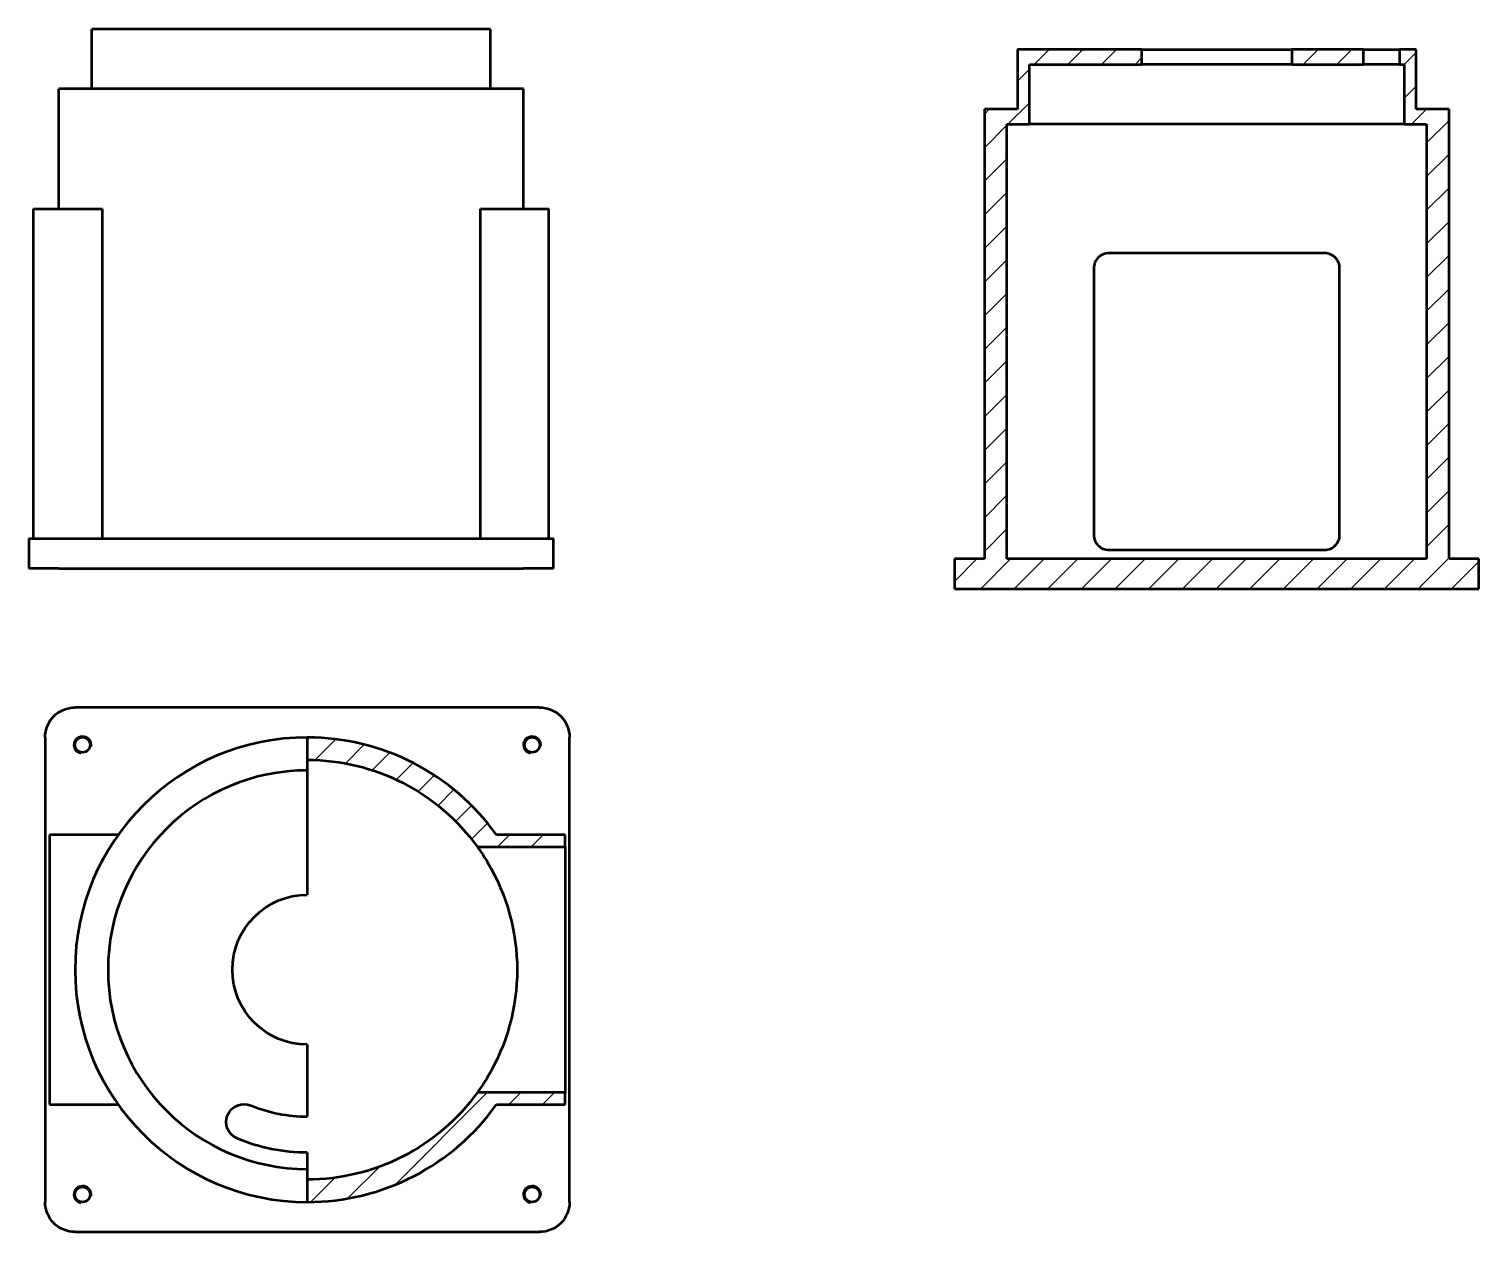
# Model space of a CAD drawing. Header units: millimetres. Extents: x 182 to 4445, y 53 to 1251.
# Drawn here: x 3477 to 4445, y 53 to 856 of the extents above.
import ezdxf

# ---------------------------------------------------------------- set-up
doc = ezdxf.new("R2010")
doc.units = ezdxf.units.MM
doc.layers.add('Hatch (ISO)', color=7, linetype='Continuous', lineweight=25, true_color=0xff0080)
doc.layers.add('Visible (ISO)', color=7, linetype='Continuous', lineweight=50)
doc.layers.add('Visible Narrow (ISO)', color=7, linetype='Continuous', lineweight=35)

msp = doc.modelspace()

# ---------------------------------------------------------------- linework, layer by layer
at = {"layer": 'Hatch (ISO)', "linetype": 'Continuous'}
for p, q in [((4148.17, 832.26), (4158.17, 842.26)), ((4170.62, 832.26), (4180.62, 842.26)), ((4193.07, 832.26), (4203.07, 842.26)), ((4327.78, 832.26), (4337.78, 842.26)), ((4350.23, 832.26), (4360.23, 842.26)), ((4215.53, 832.26), (4220.03, 836.77)), ((4395.03, 832.16), (4403.03, 840.16)), ((4137.03, 821.12), (4145.03, 829.12)), ((4395.03, 809.71), (4403.03, 817.71)), ((4130.62, 792.26), (4145.03, 806.67)), ((4115.03, 799.12), (4118.17, 802.26)), ((4400.03, 792.26), (4410.03, 802.26)), ((4410.03, 779.81), (4425.03, 794.81)), ((4115.03, 776.67), (4130.03, 791.67)), ((4115.03, 754.22), (4130.03, 769.22)), ((4410.03, 757.36), (4425.03, 772.36)), ((4115.03, 731.77), (4130.03, 746.77)), ((4410.03, 734.91), (4425.03, 749.91)), ((4410.03, 712.46), (4425.03, 727.46)), ((4115.03, 709.32), (4130.03, 724.32)), ((4115.03, 686.86), (4130.03, 701.86)), ((4410.03, 690.01), (4425.03, 705.01)), ((4115.03, 664.41), (4130.03, 679.41)), ((4410.03, 667.56), (4425.03, 682.56)), ((4410.03, 645.11), (4425.03, 660.11)), ((4115.03, 641.96), (4130.03, 656.96)), ((4115.03, 619.51), (4130.03, 634.51)), ((4410.03, 622.65), (4425.03, 637.65)), ((4115.03, 597.06), (4130.03, 612.06)), ((4410.03, 600.2), (4425.03, 615.2)), ((4410.03, 577.75), (4425.03, 592.75)), ((4115.03, 574.61), (4130.03, 589.61)), ((4115.03, 552.16), (4130.03, 567.16)), ((4410.03, 555.3), (4425.03, 570.3)), ((4115.03, 529.71), (4130.03, 544.71)), ((4410.03, 532.85), (4425.03, 547.85)), ((4410.03, 510.4), (4425.03, 525.4)), ((4115.03, 507.26), (4130.03, 522.26)), ((4095.03, 487.26), (4110.03, 502.26)), ((4112.48, 482.26), (4132.48, 502.26)), ((4134.93, 482.26), (4154.93, 502.26)), ((4157.38, 482.26), (4177.38, 502.26)), ((4179.83, 482.26), (4199.83, 502.26)), ((4202.29, 482.26), (4222.29, 502.26)), ((4224.74, 482.26), (4244.74, 502.26)), ((4247.19, 482.26), (4267.19, 502.26)), ((4269.64, 482.26), (4289.64, 502.26)), ((4292.09, 482.26), (4312.09, 502.26)), ((4314.54, 482.26), (4334.54, 502.26)), ((4336.99, 482.26), (4356.99, 502.26)), ((4359.44, 482.26), (4379.44, 502.26)), ((4381.89, 482.26), (4401.89, 502.26)), ((4404.34, 482.26), (4425.03, 502.95)), ((4426.79, 482.26), (4445.03, 500.5)), ((3668.14, 367.89), (3682.22, 381.97)), ((3688.36, 365.65), (3701.09, 378.39)), ((3706.29, 361.14), (3718.18, 373.03)), ((3722.41, 354.8), (3733.75, 366.15)), ((3736.96, 346.91), (3747.88, 357.83)), ((3750.13, 337.62), (3760.79, 348.29)), ((3761.98, 327.03), (3772.56, 337.6)), ((3772.56, 315.15), (3783.2, 325.79)), ((3790.05, 310.19), (3798.05, 318.19)), ((3812.5, 310.19), (3820.5, 318.19)), ((3834.95, 310.19), (3835.14, 310.39)), ((3722.09, 85.07), (3783.2, 146.19)), ((3797.65, 138.19), (3805.65, 146.19)), ((3820.1, 138.19), (3828.1, 146.19)), ((3690.45, 75.89), (3711.33, 96.77)), ((3665.43, 73.32), (3681.63, 89.52))]:
    msp.add_line(p, q, dxfattribs=at)
at = {"layer": 'Visible (ISO)'}
for p, q in [((3519.4, 815.84), (3519.4, 855.84)), ((3785.4, 855.84), (3519.4, 855.84)), ((3785.4, 815.84), (3785.4, 855.84)), ((4137.03, 842.26), (4137.03, 802.26)), ((4220.03, 842.26), (4137.03, 842.26)), ((4220.03, 842.26), (4320.03, 842.26)), ((4220.03, 832.26), (4220.03, 842.26)), ((4320.03, 842.26), (4320.03, 832.26)), ((4368.03, 842.26), (4320.03, 842.26)), ((4368.03, 842.26), (4382.75, 842.26)), ((4368.03, 832.26), (4368.03, 842.26)), ((4382.75, 842.26), (4392.03, 842.26)), ((4392.03, 842.26), (4392.03, 832.26)), ((4403.03, 842.26), (4392.03, 842.26)), ((4403.03, 802.26), (4403.03, 842.26)), ((4145.03, 832.26), (4220.03, 832.26)), ((4145.03, 792.26), (4145.03, 832.26)), ((4320.03, 832.26), (4220.03, 832.26)), ((4320.03, 832.26), (4368.03, 832.26)), ((4382.75, 832.26), (4368.03, 832.26)), ((4392.03, 832.26), (4382.75, 832.26)), ((4392.03, 832.26), (4395.03, 832.26)), ((4395.03, 832.26), (4395.03, 792.26)), ((3497.4, 735.84), (3497.4, 815.84)), ((3807.4, 815.84), (3497.4, 815.84)), ((3807.4, 735.84), (3807.4, 815.84)), ((4115.03, 802.26), (4115.03, 502.26)), ((4137.03, 802.26), (4115.03, 802.26)), ((4425.03, 802.26), (4403.03, 802.26)), ((4425.03, 502.26), (4425.03, 802.26)), ((4130.03, 792.26), (4145.03, 792.26)), ((4130.03, 502.26), (4130.03, 792.26)), ((4395.03, 792.26), (4145.03, 792.26)), ((4395.03, 792.26), (4410.03, 792.26)), ((4410.03, 792.26), (4410.03, 502.26)), ((3480.4, 735.84), (3526.21, 735.84)), ((3480.4, 515.84), (3480.4, 735.84)), ((3526.21, 735.84), (3526.21, 515.84)), ((3778.6, 515.84), (3778.6, 735.84)), ((3778.6, 735.84), (3824.4, 735.84)), ((3824.4, 515.84), (3824.4, 735.84)), ((4342.03, 706.26), (4198.03, 706.26)), ((4188.03, 696.26), (4188.03, 518.26)), ((4352.03, 518.26), (4352.03, 696.26)), ((3477.4, 515.84), (3477.4, 495.84)), ((3477.4, 515.84), (3497.4, 515.84)), ((3497.4, 515.84), (3807.4, 515.84)), ((3807.4, 515.84), (3827.4, 515.84)), ((3827.4, 495.84), (3827.4, 515.84)), ((4198.03, 508.26), (4342.03, 508.26)), ((3497.4, 495.84), (3477.4, 495.84)), ((3497.4, 495.84), (3807.4, 495.84)), ((3827.4, 495.84), (3807.4, 495.84)), ((4095.03, 502.26), (4095.03, 482.26)), ((4115.03, 502.26), (4095.03, 502.26)), ((4410.03, 502.26), (4130.03, 502.26)), ((4445.03, 502.26), (4425.03, 502.26)), ((4445.03, 482.26), (4445.03, 502.26)), ((4095.03, 482.26), (4445.03, 482.26)), ((3818.14, 403.19), (3508.14, 403.19)), ((3488.14, 383.19), (3488.14, 73.19)), ((3663.14, 383.19), (3663.14, 361.19)), ((3838.14, 73.19), (3838.14, 383.19)), ((3663.14, 361.19), (3663.14, 278.19)), ((3536.95, 318.19), (3491.14, 318.19)), ((3491.14, 318.19), (3491.14, 138.19)), ((3776.62, 310.19), (3835.14, 310.19)), ((3835.14, 318.19), (3789.34, 318.19)), ((3835.14, 310.19), (3835.14, 318.19)), ((3835.14, 310.19), (3835.14, 300.19)), ((3835.14, 300.19), (3835.14, 156.19)), ((3663.14, 178.19), (3663.14, 130.19)), ((3835.14, 156.19), (3835.14, 146.19)), ((3835.14, 146.19), (3776.62, 146.19)), ((3835.14, 138.19), (3835.14, 146.19)), ((3491.14, 138.19), (3536.95, 138.19)), ((3789.34, 138.19), (3835.14, 138.19)), ((3663.14, 106.19), (3663.14, 95.19)), ((3663.14, 95.19), (3663.14, 73.19)), ((3508.14, 53.19), (3818.14, 53.19))]:
    msp.add_line(p, q, dxfattribs=at)
for centre in [(3513.14, 378.19), (3813.14, 378.19), (3513.14, 78.19), (3813.14, 78.19)]:
    msp.add_circle(centre, 5.05, dxfattribs=at)
at = {"layer": 'Visible (ISO)', "extrusion": (0, 0, -1)}
for centre, radius, start, end in [((-3508.14, 383.19), 20, 0, 90), ((-3818.14, 383.19), 20, 90, 180), ((-3663.14, 228.19), 140, 90, 144.14653), ((-3663.14, 228.19), 140, 149.05028, 210.94972), ((-3663.14, 228.19), 50, 270, 90), ((-3663.14, 228.19), 140, 215.85347, 270), ((-3621.05, 126.56), 12, 292.5, 112.5), ((-3663.14, 228.19), 122, 270, 292.5), ((-3508.14, 73.19), 20, 270, 0), ((-3818.14, 73.19), 20, 180, 270)]:
    msp.add_arc(centre, radius, start, end, dxfattribs=at)
at = {"layer": 'Visible (ISO)'}
for radius, start, end in [(155, 90, 270), (155, 35.49593, 90), (133, 90, 270), (98, 247.5, 270), (155, 270, 324.50407)]:
    msp.add_arc((3663.14, 228.19), radius, start, end, dxfattribs=at)
for points, knots in [([(4198.03, 706.26), (4196.74, 706.26), (4195.36, 706), (4192.82, 704.9), (4191.65, 704.08), (4189.94, 702.25), (4189.24, 701.19), (4188.28, 698.82), (4188.03, 697.51), (4188.03, 696.26)], [1.616341, 1.616341, 1.616341, 1.616341, 2.068875, 2.068875, 2.521409, 2.521409, 2.897085, 2.897085, 3.272762, 3.272762, 3.272762, 3.272762]), ([(4352.03, 696.26), (4352.03, 697.51), (4351.78, 698.82), (4350.83, 701.19), (4350.12, 702.25), (4348.42, 704.08), (4347.25, 704.9), (4344.7, 706), (4343.33, 706.26), (4342.03, 706.26)], [0, 0, 0, 0, 0.375677, 0.375677, 0.751354, 0.751354, 1.203888, 1.203888, 1.656421, 1.656421, 1.656421, 1.656421]), ([(4188.03, 518.26), (4188.03, 517.01), (4188.28, 515.7), (4189.24, 513.33), (4189.94, 512.27), (4191.65, 510.44), (4192.82, 509.62), (4195.36, 508.52), (4196.74, 508.26), (4198.03, 508.26)], [3.272762, 3.272762, 3.272762, 3.272762, 3.648439, 3.648439, 4.024116, 4.024116, 4.47665, 4.47665, 4.929184, 4.929184, 4.929184, 4.929184]), ([(4342.03, 508.26), (4343.33, 508.26), (4344.7, 508.52), (4347.25, 509.62), (4348.42, 510.44), (4350.12, 512.27), (4350.83, 513.33), (4351.78, 515.7), (4352.03, 517.01), (4352.03, 518.26)], [-1.656421, -1.656421, -1.656421, -1.656421, -1.203888, -1.203888, -0.751354, -0.751354, -0.375677, -0.375677, 0, 0, 0, 0]), ([(3776.62, 310.19), (3776.62, 310.19), (3776.8, 309.94), (3777.48, 308.98), (3777.98, 308.28), (3779.15, 306.57), (3779.94, 305.4), (3781.58, 302.86), (3782.44, 301.48), (3783.21, 300.19)], [3.272762, 3.272762, 3.272762, 3.272762, 3.648439, 3.648439, 4.024116, 4.024116, 4.47665, 4.47665, 4.929184, 4.929184, 4.929184, 4.929184]), ([(3783.21, 156.19), (3782.44, 154.89), (3781.58, 153.52), (3779.94, 150.97), (3779.15, 149.8), (3777.98, 148.1), (3777.48, 147.39), (3776.8, 146.44), (3776.62, 146.19), (3776.62, 146.19)], [-1.656421, -1.656421, -1.656421, -1.656421, -1.203888, -1.203888, -0.751354, -0.751354, -0.375677, -0.375677, 0, 0, 0, 0])]:
    msp.add_open_spline(points, degree=3, knots=knots, dxfattribs=at)
at = {"layer": 'Visible Narrow (ISO)', "extrusion": (0, 0, -1)}
for centre in [(-3513.14, 378.19), (-3813.14, 378.19), (-3513.14, 78.19), (-3813.14, 78.19)]:
    msp.add_arc(centre, 6, 280, 190, dxfattribs=at)

doc.saveas('drawing.dxf')
